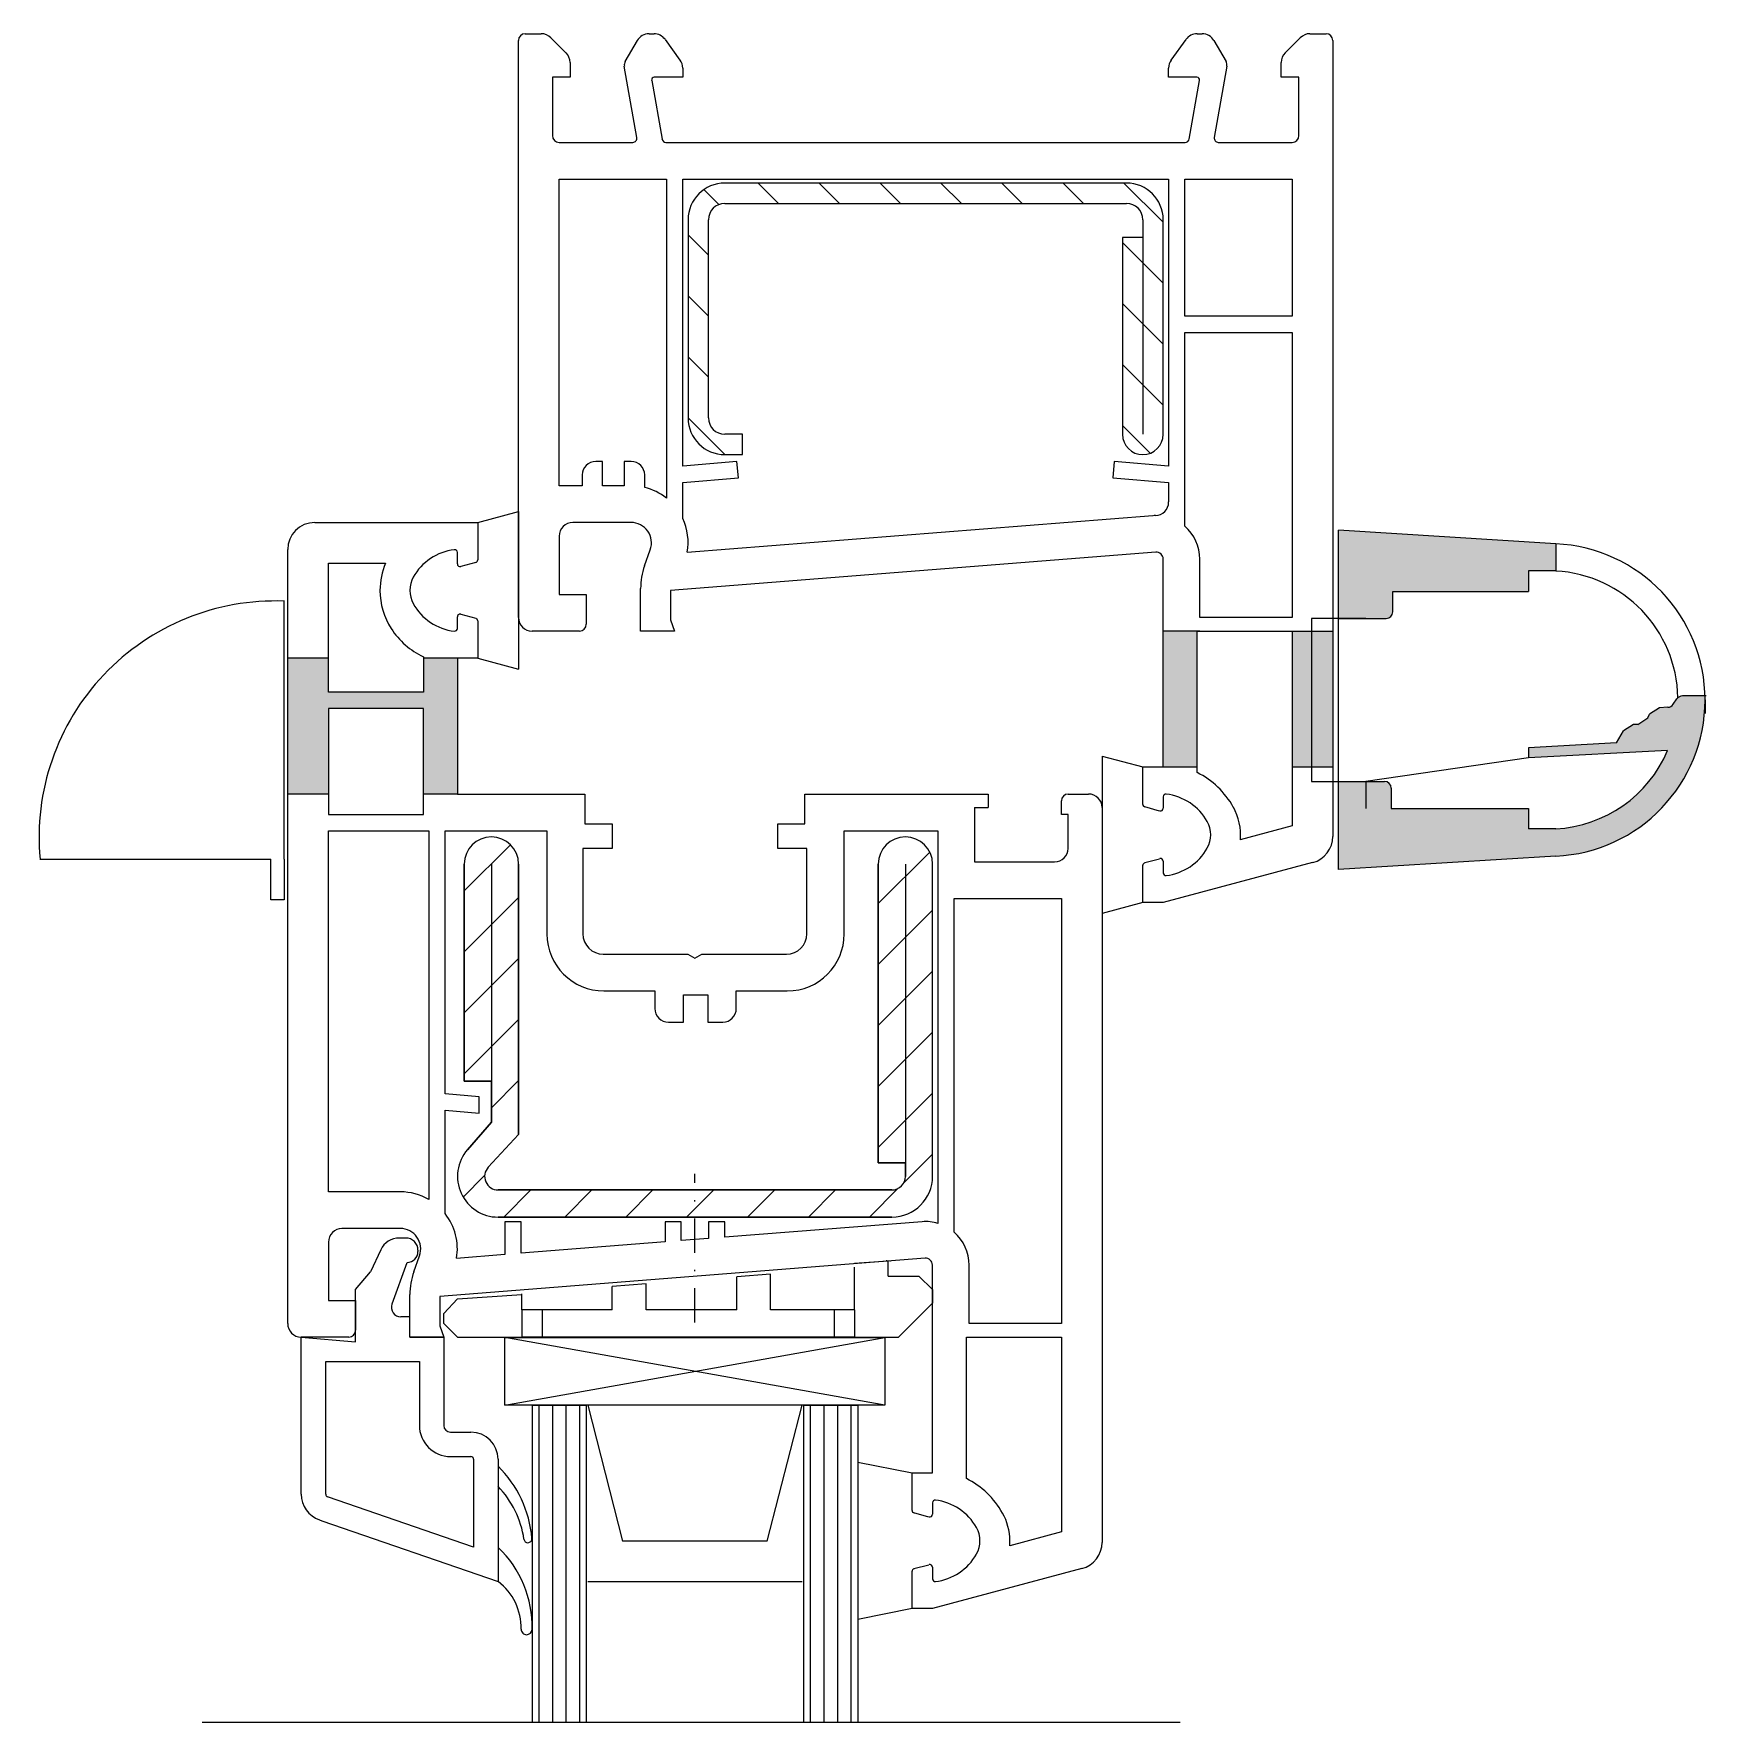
# Model space of a CAD drawing. Extents: x 57 to 180, y 121 to 245.
import ezdxf

# ---------------------------------------------------------------- set-up
doc = ezdxf.new("R2010")
doc.units = 0
doc.linetypes.add('DASHDOT', pattern=[5.039238, 2.519619, -1.25981, 0, -1.25981])
doc.layers.get('0').update_dxf_attribs({"linetype": 'CONTINUOUS'})
for name, color, linetype in [('ARMIERUNG', 2, 'CONTINUOUS'), ('DICHTUNG', 2, 'CONTINUOUS'), ('GLAS', 4, 'CONTINUOUS'), ('GLAS-SCHRAFFUR', 9, 'CONTINUOUS'), ('HAUPTPROFIL', 1, 'CONTINUOUS'), ('POMOCNA', 1, 'CONTINUOUS'), ('TEXT', 50, 'CONTINUOUS'), ('ZUSATZPROFILE', 7, 'CONTINUOUS')]:
    doc.layers.add(name, color=color, linetype=linetype)

# ---------------------------------------------------------------- blocks, each defined once
blk = doc.blocks.new('560600_GLASLEISTE-14-5')
at = {"layer": 'DICHTUNG'}
for centre, radius, start, end in [((-12.6, 21.52), 0.4, 90, 178.5056), ((-4.98, 21.32), 8.03, 178.5056, 226.5161), ((-12.6, 21.52), 0.4, 358.7499, 90), ((-7.91, 21.42), 4.29, 178.7499, 232.9011), ((-12.7, 14.84), 0.3, 90, 185.067), ((-12.7, 14.84), 0.3, 8.5934, 90), ((-4.5, 15.57), 8.53, 185.0899, 225.3403), ((-5.3, 15.96), 7.19, 188.6242, 223.6582)]:
    blk.add_arc(centre, radius, start, end, dxfattribs=at)
at = {"layer": 'ZUSATZPROFILE'}
for p, q in [((2.48, 13.52), (-10.5, 18)), ((-10.5, 9), (-10.5, 18)), ((-8.7, 15.48), (2.07, 11.76)), ((-8.7, 9), (-8.7, 15.48)), ((2.65, 13.46), (2.48, 13.52)), ((2.2, 11.57), (2.2, 1.8)), ((4, 11.57), (4, 0)), ((-7, 8.8), (-8.5, 8.8)), ((-7, 7), (-8.5, 7)), ((-6.5, 0), (-6.5, 6.5)), ((-4.7, 1.8), (-4.7, 6.5)), ((2.2, 1.8), (-4.7, 1.8)), ((-4, 0), (-6.5, 0)), ((-4, 0), (-4, -1.5)), ((4, 0), (0, 0.35)), ((0, 0.35), (0, -3.5)), ((-4, -1.5), (-3.34, -1.5)), ((-2.69, -2.44), (-3.8, -5.5)), ((0, -3.5), (-1.1, -4.81)), ((-1.86, -6.43), (-1.1, -4.81)), ((-4.6, -6.4), (-4.6, -6.3)), ((-3.7, -7.3), (-3.22, -7.3))]:
    blk.add_line(p, q, dxfattribs=at)
for centre, radius, start, end in [((2, 11.57), 2, 0, 70.9744), ((2, 11.57), 0.2, 0, 70.9744), ((-8.5, 9), 2, 180, 270), ((-8.5, 9), 0.2, 180, 270), ((-7, 6.5), 2.3, 0, 90), ((-7, 6.5), 0.5, 0, 90), ((-3.34, -2.2), 0.7, 340, 90), ((-3.8, -6.3), 0.8, 90, 180), ((-3.7, -6.4), 0.9, 180, 270), ((-3.22, -5.8), 1.5, 270, 335)]:
    blk.add_arc(centre, radius, start, end, dxfattribs=at)
blk = doc.blocks.new('nawiewnik AMO')
for points in [[(0, 18.5), (2, 18.5), (3.5, 18.5, 0.414214), (4, 19), (4, 20.5), (14, 20.5), (14, 22), (16, 22), (16, 24), (0, 25)], [(0, 0), (16, 1, 0.401257), (27, 12.5, 0.006593), (27, 12.8), (25.34, 12.8, 0.1904), (25, 12.67, 0.05546), (24.93, 12.58), (24.65, 12.18, -0.234387), (24.26, 11.96), (23.64, 11.93), (22.91, 11.45), (22.78, 11.18), (22.05, 10.7), (21.73, 10.69), (20.98, 10.22), (20.48, 9.33), (14, 8.98), (14, 8.23), (24.24, 8.77, -0.286043), (16, 3), (14, 3), (14, 4.5), (3.88, 4.5), (3.88, 6, 0.414214), (3.38, 6.5), (2, 6.5), (0, 6.5)]]:
    blk.add_hatch(color=256).paths.add_polyline_path(points)
for p, q in [((0, 0), (0, 25)), ((16, 24), (0, 25)), ((16, 24), (16, 22)), ((16, 22), (14, 22)), ((14, 22), (14, 20.5)), ((4, 19), (4, 20.5)), ((4, 20.5), (14, 20.5)), ((0, 18.5), (-2, 18.5)), ((-2, 18.5), (-2, 6.5)), ((0, 6.5), (0, 18.5)), ((0, 12.5), (0, 18.5)), ((0, 18.5), (2, 18.5)), ((2, 18.5), (0, 18.5)), ((2, 18.5), (3.5, 18.5)), ((24.65, 12.18), (24.93, 12.58)), ((27.09, 12.8), (25.34, 12.8)), ((27, 12.5), (27, 11.5)), ((27, 12.5), (27, 12)), ((22.78, 11.18), (22.91, 11.45)), ((23.64, 11.93), (22.91, 11.45)), ((24.26, 11.96), (23.64, 11.93)), ((20.48, 9.33), (20.98, 10.22)), ((21.73, 10.69), (20.98, 10.22)), ((22.05, 10.7), (21.73, 10.69)), ((22.05, 10.7), (22.78, 11.18)), ((20.48, 9.33), (14, 8.98)), ((14, 8.98), (14, 8.23)), ((24.24, 8.77), (14, 8.23)), ((14, 8.23), (2, 6.5)), ((-2, 6.5), (3.38, 6.5)), ((0, 0), (0, 6.5)), ((2, 6.5), (2, 4.5)), ((3.88, 6), (3.88, 4.5)), ((3.88, 4.5), (14, 4.5)), ((14, 4.5), (14, 3)), ((16, 3), (14, 3)), ((16, 1), (0, 0))]:
    blk.add_line(p, q)
for centre, radius, start, end in [((15.49, 12.5), 11.51, 272.5461, 87.4539), ((15.49, 12.5), 9.51, 1.0149, 86.9037), ((3.5, 19), 0.5, 270, 360), ((25.34, 12.3), 0.5, 90, 145.8179), ((24.24, 12.46), 0.5, 273.0529, 325.8179), ((15.49, 12.5), 9.51, 273.0963, 336.9475), ((3.38, 6), 0.5, 0, 90)]:
    blk.add_arc(centre, radius, start, end)
blk = doc.blocks.new('okap aldes')
at = {"layer": 'POMOCNA', "color": 7}
for p, q in [((25.98, -25.83), (25.98, -6.83)), ((7.98, -25.83), (24.98, -25.83)), ((24.98, -28.83), (24.98, -25.83)), ((25.98, -25.83), (25.98, -28.83)), ((25.98, -28.83), (24.98, -28.83))]:
    blk.add_line(p, q, dxfattribs=at)
blk.add_arc((25.32, -24.23), 17.41, 87.815, 185.2814, dxfattribs=at)

msp = doc.modelspace()

# ---------------------------------------------------------------- hatches: boundary and pattern name
at = {"lineweight": 0}
h = msp.add_hatch(color=7, dxfattribs=at)
h.paths.add_polyline_path([(140.42, 190.89), (142.92, 190.89), (142.92, 200.89), (140.42, 200.89)])
h.paths.add_polyline_path([(152.92, 200.89), (149.92, 200.89), (149.92, 190.89), (152.92, 190.89)])
msp.add_hatch(color=7, dxfattribs=at).paths.add_polyline_path([(75.92, 188.89), (78.92, 188.89), (78.92, 195.19), (85.92, 195.19), (85.92, 188.89), (88.42, 188.89), (88.42, 198.89), (85.92, 198.89), (85.92, 196.39), (78.92, 196.39), (78.92, 198.89), (75.92, 198.89)])

# ---------------------------------------------------------------- linework, layer by layer
at = {"color": 7}
for p, q in [((112.08, 232.39), (110.58, 233.89)), ((116.57, 232.39), (115.07, 233.89)), ((121.06, 232.39), (119.56, 233.89)), ((125.55, 232.39), (124.05, 233.89)), ((130.04, 232.39), (128.54, 233.89)), ((134.54, 232.39), (133.04, 233.89)), ((140.42, 231), (137.53, 233.89)), ((107.68, 232.3), (106.58, 233.41)), ((106.92, 228.58), (105.42, 230.08)), ((140.42, 226.51), (137.42, 229.51)), ((106.92, 224.09), (105.42, 225.59)), ((140.42, 222.02), (137.42, 225.02)), ((106.92, 219.6), (105.42, 221.1)), ((140.42, 217.53), (137.42, 220.53)), ((108.13, 213.89), (105.42, 216.61)), ((139.46, 213.99), (137.42, 216.04)), ((140.42, 190.89), (140.42, 200.89)), ((143.12, 200.89), (140.42, 200.89)), ((149.92, 200.89), (152.92, 200.89)), ((78.92, 198.89), (75.92, 198.89)), ((88.42, 198.89), (85.92, 198.89)), ((140.42, 190.89), (142.92, 190.89)), ((149.92, 190.89), (152.92, 190.89)), ((78.92, 188.89), (75.92, 188.89)), ((88.42, 188.89), (85.92, 188.89)), ((92.33, 185.15), (88.93, 181.75)), ((123.22, 184.61), (119.43, 180.82)), ((92.93, 181.26), (88.93, 177.26)), ((123.43, 180.33), (119.43, 176.33)), ((92.93, 176.77), (88.93, 172.77)), ((123.43, 175.84), (119.43, 171.84)), ((92.93, 172.28), (88.93, 168.28)), ((123.43, 171.35), (119.43, 167.35)), ((92.93, 167.79), (90.93, 165.79)), ((123.43, 166.86), (119.43, 162.86)), ((123.43, 162.37), (121.31, 160.25)), ((90.43, 160.8), (88.84, 159.21)), ((93.84, 159.73), (91.84, 157.73)), ((98.33, 159.73), (96.33, 157.73)), ((102.82, 159.73), (100.82, 157.73)), ((107.31, 159.73), (105.31, 157.73)), ((111.8, 159.73), (109.8, 157.73)), ((116.29, 159.73), (114.29, 157.73)), ((120.9, 159.85), (118.78, 157.73))]:
    msp.add_line(p, q, dxfattribs=at)
at = {"color": 7, "lineweight": 0}
msp.add_line((69.61, 120.53), (141.66, 120.53), dxfattribs=at)
at = {"layer": 'ARMIERUNG', "color": 7}
for p, q in [((137.72, 233.89), (108.12, 233.89)), ((108.12, 232.39), (137.72, 232.39)), ((105.42, 231.19), (105.42, 216.59)), ((106.92, 216.59), (106.92, 231.19)), ((138.92, 231.19), (138.92, 215.39)), ((140.42, 215.39), (140.42, 231.19)), ((138.92, 229.89), (137.42, 229.89)), ((137.42, 229.89), (137.42, 215.39)), ((109.42, 215.39), (108.12, 215.39)), ((109.42, 213.89), (109.42, 215.39)), ((108.12, 213.89), (109.42, 213.89)), ((138.92, 213.89), (138.92, 213.89)), ((88.93, 183.73), (88.93, 167.73)), ((88.93, 183.73), (88.93, 167.73)), ((88.93, 167.73), (88.93, 183.73)), ((88.93, 167.73), (88.93, 183.73)), ((90.93, 183.73), (90.93, 164.73)), ((92.93, 163.82), (92.93, 183.73)), ((92.93, 163.82), (92.93, 183.73)), ((92.93, 183.73), (92.93, 163.82)), ((92.93, 183.73), (92.93, 163.82)), ((119.43, 183.73), (119.43, 161.73)), ((119.43, 183.73), (119.43, 161.73)), ((119.43, 161.73), (119.43, 183.73)), ((119.43, 161.73), (119.43, 183.73)), ((121.43, 183.73), (121.43, 160.73)), ((123.43, 160.73), (123.43, 183.73)), ((123.43, 160.73), (123.43, 183.73)), ((123.43, 160.73), (123.43, 183.73)), ((90.93, 167.73), (88.93, 167.73)), ((88.93, 167.73), (90.93, 167.73)), ((90.93, 167.73), (88.93, 167.73)), ((90.93, 167.73), (88.93, 167.73)), ((90.93, 167.73), (90.93, 164.73)), ((90.93, 164.73), (90.93, 167.73)), ((90.93, 164.73), (90.93, 167.73)), ((90.93, 164.73), (89.16, 162.69)), ((90.93, 164.73), (89.16, 162.69)), ((89.16, 162.69), (90.93, 164.73)), ((89.16, 162.69), (90.93, 164.73)), ((90.69, 161.4), (92.93, 163.82)), ((90.69, 161.4), (92.93, 163.82)), ((92.93, 163.82), (90.69, 161.4)), ((92.93, 163.82), (90.69, 161.4)), ((119.43, 161.73), (121.43, 161.73)), ((119.43, 161.73), (121.43, 161.73)), ((121.43, 161.73), (119.43, 161.73)), ((121.43, 161.73), (119.43, 161.73)), ((121.43, 161.73), (121.43, 160.73)), ((121.43, 160.73), (121.43, 161.73)), ((121.43, 160.73), (121.43, 161.73)), ((120.43, 159.73), (91.43, 159.73)), ((120.43, 159.73), (91.43, 159.73)), ((91.43, 159.73), (120.43, 159.73)), ((91.43, 159.73), (120.43, 159.73)), ((91.43, 157.73), (120.43, 157.73)), ((91.43, 157.73), (120.43, 157.73)), ((120.43, 157.73), (91.43, 157.73)), ((120.43, 157.73), (91.43, 157.73))]:
    msp.add_line(p, q, dxfattribs=at)
for centre, radius, start, end in [((108.12, 231.19), 2.7, 90, 180), ((137.72, 231.19), 2.7, 0, 90), ((108.12, 231.19), 1.2, 90, 180), ((137.72, 231.19), 1.2, 0, 90), ((108.12, 216.59), 2.7, 180, 270), ((108.12, 216.59), 1.2, 180, 270), ((138.92, 215.39), 1.5, 180, 270), ((138.92, 215.39), 1.5, 270, 360), ((90.93, 183.73), 2, 0, 180), ((90.93, 183.73), 2, 0, 180), ((90.93, 183.73), 2, 0, 180), ((90.93, 183.73), 2, 0, 180), ((121.43, 183.73), 2, 0, 180), ((121.43, 183.73), 2, 0, 180), ((121.43, 183.73), 2, 0, 180), ((91.43, 160.73), 3, 139.0339, 270), ((91.43, 160.73), 3, 139.0339, 270), ((91.43, 160.73), 3, 139.0339, 270), ((91.43, 160.73), 1, 137.2652, 270), ((91.43, 160.73), 1, 137.2652, 270), ((91.43, 160.73), 1, 137.2652, 270), ((120.43, 160.73), 3, 270, 360), ((120.43, 160.73), 3, 270, 360), ((120.43, 160.73), 3, 270, 360), ((120.43, 160.73), 3, 270, 360), ((120.43, 160.73), 1, 270, 360), ((120.43, 160.73), 1, 270, 360), ((120.43, 160.73), 1, 270, 360), ((120.43, 160.73), 1, 270, 360)]:
    msp.add_arc(centre, radius, start, end, dxfattribs=at)
at = {"layer": 'DICHTUNG', "color": 7}
for p, q in [((89.92, 208.89), (92.92, 209.69)), ((92.92, 209.69), (92.92, 198.08)), ((89.92, 198.89), (92.92, 198.08)), ((135.92, 191.69), (135.92, 180.08)), ((135.92, 191.69), (138.92, 190.89)), ((138.92, 180.89), (135.92, 180.08)), ((117.92, 139.69), (121.92, 138.89)), ((117.92, 139.69), (117.92, 128.08)), ((121.92, 128.89), (117.92, 128.08))]:
    msp.add_line(p, q, dxfattribs=at)
at = {"layer": 'GLAS', "color": 5}
for p, q in [((117.67, 154.33), (120.17, 154.52)), ((120.07, 154.52), (120.02, 154.52)), ((120.17, 153.39), (120.17, 154.52)), ((120.27, 154.52), (120.32, 154.52)), ((109, 150.89), (109, 153.33)), ((111.5, 150.89), (111.5, 153.53)), ((117.67, 150.89), (117.67, 154.05)), ((120.17, 153.39), (122.42, 153.39)), ((122.42, 153.39), (123.42, 152.39)), ((88.42, 151.71), (93.17, 152.04)), ((93.17, 150.89), (93.17, 152.08)), ((102.33, 152.81), (99.83, 152.61)), ((99.83, 150.89), (99.83, 152.61)), ((102.33, 150.89), (102.33, 152.81)), ((123.42, 152.39), (123.42, 151.39)), ((87.42, 150.63), (88.42, 151.71)), ((87.42, 149.89), (87.42, 150.63)), ((94.67, 150.89), (93.17, 150.89)), ((93.17, 150.89), (93.17, 148.89)), ((99.83, 150.89), (94.67, 150.89)), ((94.67, 150.89), (94.67, 148.89)), ((109, 150.89), (102.33, 150.89)), ((116.17, 150.89), (111.5, 150.89)), ((116.17, 150.89), (116.17, 148.89)), ((117.67, 150.89), (116.17, 150.89)), ((117.67, 150.89), (117.67, 148.89)), ((123.42, 151.39), (120.92, 148.89)), ((88.42, 148.89), (87.42, 149.89)), ((88.42, 148.89), (90.67, 148.89)), ((90.67, 148.89), (93.17, 148.89)), ((91.92, 143.87), (91.92, 148.87)), ((91.92, 148.87), (119.92, 148.87)), ((94.67, 148.89), (93.17, 148.89)), ((116.17, 148.89), (94.67, 148.89)), ((117.67, 148.89), (116.17, 148.89)), ((117.67, 148.89), (120.17, 148.89)), ((119.92, 148.87), (119.92, 143.87)), ((120.17, 148.89), (120.92, 148.89)), ((119.92, 143.87), (91.92, 143.87)), ((93.92, 143.87), (97.92, 143.87)), ((93.92, 143.87), (93.92, 120.53)), ((97.92, 143.87), (97.92, 120.53)), ((113.92, 143.87), (117.92, 143.87)), ((113.92, 143.87), (113.92, 120.53)), ((117.92, 143.87), (117.92, 120.53))]:
    msp.add_line(p, q, dxfattribs=at)
at = {"layer": 'GLAS'}
msp.add_line((111.5, 153.53), (109, 153.33), dxfattribs=at)
at = {"layer": 'GLAS-SCHRAFFUR', "color": 5}
for p, q in [((91.92, 143.87), (119.92, 148.87)), ((119.92, 143.87), (91.92, 148.87)), ((94.42, 143.87), (94.42, 120.53)), ((95.42, 143.87), (95.42, 120.53)), ((96.42, 143.87), (96.42, 120.53)), ((97.42, 143.87), (97.42, 120.53)), ((98.02, 143.87), (100.59, 133.87)), ((111.24, 133.87), (113.82, 143.87)), ((114.42, 143.87), (114.42, 120.53)), ((115.42, 143.87), (115.42, 120.53)), ((116.42, 143.87), (116.42, 120.53)), ((117.42, 143.87), (117.42, 120.53)), ((111.24, 133.87), (100.59, 133.87)), ((113.82, 130.87), (98.02, 130.87))]:
    msp.add_line(p, q, dxfattribs=at)
at = {"layer": 'HAUPTPROFIL', "color": 7}
for p, q in [((92.92, 201.89), (92.92, 244.39)), ((93.42, 244.89), (94.6, 244.89)), ((95.31, 244.59), (96.42, 243.48)), ((100.78, 242.84), (101.68, 244.39)), ((102.54, 244.89), (102.91, 244.89)), ((103.72, 244.47), (104.82, 242.95)), ((141.01, 242.95), (142.11, 244.47)), ((142.92, 244.89), (143.29, 244.89)), ((144.15, 244.39), (145.05, 242.84)), ((149.41, 243.48), (150.52, 244.59)), ((151.23, 244.89), (152.42, 244.89)), ((152.92, 244.39), (152.92, 185.77)), ((96.72, 242.77), (96.72, 241.69)), ((149.12, 241.69), (149.12, 242.77)), ((95.42, 241.69), (95.42, 237.39)), ((96.72, 241.69), (95.42, 241.69)), ((101.65, 237.24), (100.72, 242.5)), ((102.74, 241.45), (103.5, 237.13)), ((105.02, 241.69), (102.93, 241.69)), ((105.02, 242.36), (105.02, 241.69)), ((140.82, 241.69), (140.82, 242.36)), ((142.9, 241.69), (140.82, 241.69)), ((142.33, 237.13), (143.1, 241.45)), ((145.11, 242.5), (144.18, 237.24)), ((150.42, 241.69), (149.12, 241.69)), ((150.42, 237.39), (150.42, 241.69)), ((95.92, 236.89), (101.35, 236.89)), ((103.79, 236.89), (142.04, 236.89)), ((144.48, 236.89), (149.92, 236.89)), ((95.92, 234.19), (103.82, 234.19)), ((95.92, 211.59), (95.92, 234.19)), ((103.82, 234.19), (103.82, 210.69)), ((105.02, 234.19), (140.82, 234.19)), ((105.02, 213.04), (105.02, 234.19)), ((140.82, 234.19), (140.82, 213.04)), ((142.02, 234.19), (149.92, 234.19)), ((142.02, 224.09), (142.02, 234.19)), ((149.92, 234.19), (149.92, 224.09)), ((149.92, 224.09), (142.02, 224.09)), ((142.02, 222.89), (149.92, 222.89)), ((142.02, 208.62), (142.02, 222.89)), ((149.92, 222.89), (149.92, 201.89)), ((99.12, 213.39), (98.62, 213.39)), ((99.12, 211.59), (99.12, 213.39)), ((100.72, 213.39), (100.72, 211.59)), ((101.22, 213.39), (100.72, 213.39)), ((109.02, 213.39), (105.02, 213.04)), ((109.12, 212.19), (109.02, 213.39)), ((136.82, 213.39), (136.71, 212.19)), ((140.82, 213.04), (136.82, 213.39)), ((97.62, 211.59), (95.92, 211.59)), ((97.62, 212.39), (97.62, 211.59)), ((100.72, 211.59), (99.12, 211.59)), ((102.22, 211.47), (102.22, 212.39)), ((105.02, 211.83), (109.12, 212.19)), ((105.02, 209.18), (105.02, 211.83)), ((136.71, 212.19), (140.82, 211.83)), ((140.82, 211.83), (140.82, 210.4)), ((139.66, 209.39), (105.36, 206.69)), ((139.66, 209.39), (139.66, 209.39)), ((77.92, 208.89), (89.92, 208.89)), ((89.92, 208.89), (89.92, 206.13)), ((95.92, 207.89), (95.92, 203.59)), ((101.22, 208.89), (96.92, 208.89)), ((142.02, 208.62), (142.02, 208.62)), ((75.92, 149.89), (75.92, 206.89)), ((88.42, 205.84), (88.42, 206.69)), ((102.21, 205.7), (102.63, 206.88)), ((139.88, 206.7), (104.12, 203.89)), ((78.92, 196.39), (78.92, 205.89)), ((78.92, 205.89), (83.12, 205.89)), ((89.77, 205.94), (88.67, 205.64)), ((140.42, 190.89), (140.42, 206.2)), ((143.12, 201.89), (143.12, 206.2)), ((101.92, 200.89), (101.92, 204.02)), ((95.92, 203.59), (97.92, 203.59)), ((97.92, 203.59), (97.92, 201.39)), ((104.12, 203.89), (104.12, 201.71)), ((88.42, 201.09), (88.42, 201.94)), ((88.67, 202.13), (89.77, 201.84)), ((89.92, 201.64), (89.92, 198.89)), ((104.12, 201.71), (104.42, 200.89)), ((149.92, 201.89), (143.12, 201.89)), ((97.42, 200.89), (93.92, 200.89)), ((104.42, 200.89), (101.92, 200.89)), ((142.92, 190.47), (142.92, 200.89)), ((142.92, 200.89), (143.12, 200.89)), ((143.12, 200.89), (149.92, 200.89)), ((149.92, 200.89), (149.92, 186.54)), ((85.92, 199), (85.92, 196.39)), ((88.42, 198.89), (88.42, 188.89)), ((89.92, 198.89), (88.42, 198.89)), ((85.92, 196.39), (78.92, 196.39)), ((85.92, 195.19), (78.92, 195.19)), ((78.92, 195.19), (78.92, 187.39)), ((85.92, 187.39), (85.92, 195.19)), ((138.92, 188.13), (138.92, 190.89)), ((138.92, 190.89), (140.42, 190.89)), ((88.42, 188.89), (97.82, 188.89)), ((97.82, 188.89), (97.82, 186.69)), ((114.02, 188.89), (127.52, 188.89)), ((114.02, 186.69), (114.02, 188.89)), ((126.52, 187.89), (126.52, 183.89)), ((126.52, 187.89), (127.52, 187.89)), ((127.52, 188.89), (127.52, 187.89)), ((132.92, 187.39), (132.92, 188.39)), ((133.42, 188.89), (134.92, 188.89)), ((135.92, 187.89), (135.92, 133.77)), ((140.16, 187.64), (139.06, 187.94)), ((140.42, 188.69), (140.42, 187.84)), ((78.92, 187.39), (85.92, 187.39)), ((97.82, 186.69), (99.82, 186.69)), ((99.82, 186.69), (99.82, 184.89)), ((112.02, 184.89), (112.02, 186.69)), ((112.02, 186.69), (114.02, 186.69)), ((133.42, 187.39), (132.92, 187.39)), ((133.42, 184.89), (133.42, 187.39)), ((78.92, 159.59), (78.92, 186.19)), ((78.92, 186.19), (86.32, 186.19)), ((86.32, 186.19), (86.32, 159.02)), ((87.52, 186.19), (95.02, 186.19)), ((87.52, 166.81), (87.52, 186.19)), ((95.02, 186.19), (95.02, 178.59)), ((116.92, 186.19), (123.82, 186.19)), ((116.92, 178.59), (116.92, 186.19)), ((123.82, 186.19), (123.82, 181.19)), ((149.92, 186.54), (146.1, 185.52)), ((97.67, 184.89), (97.67, 178.59)), ((99.82, 184.89), (97.67, 184.89)), ((114.17, 184.89), (112.02, 184.89)), ((114.17, 178.59), (114.17, 184.89)), ((139.06, 183.84), (140.16, 184.13)), ((126.52, 183.89), (132.42, 183.89)), ((138.92, 180.89), (138.92, 183.64)), ((140.42, 183.94), (140.42, 183.09)), ((151.43, 183.84), (140.42, 180.89)), ((123.82, 181.19), (123.82, 157.27)), ((125.02, 181.19), (132.92, 181.19)), ((125.02, 156.62), (125.02, 181.19)), ((132.92, 181.19), (132.92, 149.89)), ((140.42, 180.89), (138.92, 180.89)), ((99.17, 177.09), (105.4, 177.09)), ((105.4, 177.09), (105.92, 176.79)), ((105.92, 176.79), (106.43, 177.09)), ((106.43, 177.09), (112.67, 177.09)), ((99.22, 174.39), (102.97, 174.39)), ((102.97, 174.39), (102.97, 173.09)), ((108.97, 174.39), (112.72, 174.39)), ((108.97, 173.09), (108.97, 174.39)), ((105.07, 172.09), (105.07, 174.09)), ((105.07, 174.09), (105.92, 174.09)), ((105.92, 174.09), (106.87, 174.09)), ((106.87, 174.09), (106.87, 172.09)), ((103.97, 172.09), (105.07, 172.09)), ((106.87, 172.09), (107.97, 172.09)), ((90.02, 166.59), (87.52, 166.81)), ((87.52, 157.99), (87.52, 165.61)), ((87.52, 165.61), (90.02, 165.39)), ((90.02, 165.39), (90.02, 166.59)), ((84.22, 159.59), (78.92, 159.59)), ((84.22, 156.89), (79.92, 156.89)), ((93.12, 157.39), (91.92, 157.39)), ((91.92, 157.39), (91.92, 154.97)), ((93.12, 155.07), (93.12, 157.39)), ((104.92, 157.39), (103.72, 157.39)), ((103.72, 157.39), (103.72, 155.9)), ((104.92, 156), (104.92, 157.39)), ((108.12, 157.39), (106.92, 157.39)), ((106.92, 157.39), (106.92, 156.15)), ((122.66, 157.39), (108.12, 156.25)), ((108.12, 156.25), (108.12, 157.39)), ((78.92, 155.89), (78.92, 151.59)), ((103.72, 155.9), (93.12, 155.07)), ((106.92, 156.15), (104.92, 156)), ((85.21, 153.7), (85.63, 154.88)), ((122.88, 154.7), (87.12, 151.89)), ((91.92, 154.97), (88.36, 154.69)), ((123.42, 138.89), (123.42, 154.2)), ((126.12, 149.89), (126.12, 154.2)), ((84.92, 148.89), (84.92, 152.02)), ((78.92, 151.59), (80.92, 151.59)), ((80.92, 151.59), (80.92, 149.39)), ((132.92, 149.89), (126.12, 149.89)), ((80.42, 148.89), (76.92, 148.89)), ((87.42, 148.89), (84.92, 148.89)), ((125.92, 148.89), (132.92, 148.89)), ((125.92, 138.47), (125.92, 148.89)), ((132.92, 148.89), (132.92, 134.54)), ((121.92, 136.13), (121.92, 138.89)), ((121.92, 138.89), (123.42, 138.89)), ((123.16, 135.64), (122.06, 135.94)), ((123.42, 136.69), (123.42, 135.84)), ((132.92, 134.54), (129.12, 133.52)), ((129.12, 133.52), (129.12, 133.89)), ((122.06, 131.84), (123.16, 132.13)), ((123.42, 131.94), (123.42, 131.09)), ((134.43, 131.84), (123.42, 128.89)), ((121.92, 128.89), (121.92, 131.64)), ((123.42, 128.89), (121.92, 128.89))]:
    msp.add_line(p, q, dxfattribs=at)
at = {"layer": 'HAUPTPROFIL', "color": 5}
for p, q in [((87.12, 151.89), (87.12, 149.71)), ((87.12, 149.71), (87.42, 148.89))]:
    msp.add_line(p, q, dxfattribs=at)
at = {"layer": 'HAUPTPROFIL', "color": 7}
for centre, radius, start, end in [((93.42, 244.39), 0.5, 90, 180), ((94.6, 243.89), 1, 45, 90), ((102.54, 243.89), 1, 90, 150), ((102.91, 243.89), 1, 36, 90), ((142.92, 243.89), 1, 90, 144), ((143.29, 243.89), 1, 30, 90), ((151.23, 243.89), 1, 90, 135), ((152.42, 244.39), 0.5, 360, 90), ((95.72, 242.77), 1, 360, 45), ((101.22, 242.59), 0.5, 150, 190.1331), ((104.02, 242.36), 1, 360, 36), ((141.82, 242.36), 1, 144, 180), ((144.62, 242.59), 0.5, 349.8669, 30), ((150.12, 242.77), 1, 135, 180), ((102.93, 241.49), 0.2, 90, 190), ((142.9, 241.49), 0.2, 350, 90), ((95.92, 237.39), 0.5, 180, 270), ((101.35, 237.19), 0.3, 270, 10.1331), ((103.79, 237.19), 0.3, 190, 270), ((142.04, 237.19), 0.3, 270, 350), ((144.48, 237.19), 0.3, 169.8669, 270), ((149.92, 237.39), 0.5, 270, 360), ((98.62, 212.39), 1, 90, 180), ((101.22, 212.39), 1, 360, 90), ((101.22, 207.39), 4.2, 51.7534, 76.2259), ((139.82, 210.4), 1, 271.3643, 360), ((101.22, 207.39), 4.2, 350.4896, 25.2088), ((139.92, 206.2), 3.2, 91.3643, 94.4974), ((77.92, 206.89), 2, 90, 180), ((96.92, 207.89), 1, 90, 180), ((101.22, 207.39), 1.5, 340.3478, 90), ((139.92, 206.2), 3.2, 360, 48.9855), ((88.66, 202.91), 4, 96.7557, 150.869), ((88.22, 206.69), 0.2, 360, 96.7557), ((139.92, 206.2), 0.5, 360, 94.5096), ((87.92, 203.89), 5.2, 157.3801, 180), ((88.62, 205.84), 0.2, 180, 285), ((89.72, 206.13), 0.2, 285, 360), ((106.92, 204.02), 5, 160.3478, 180), ((86.92, 203.89), 2, 150.869, 209.131), ((87.92, 203.89), 5.2, 180, 212.7341), ((88.66, 204.86), 4, 209.131, 263.2443), ((88.62, 201.94), 0.2, 75, 180), ((89.72, 201.64), 0.2, 360, 75), ((93.92, 201.89), 1, 180, 270), ((88.34, 204.16), 5.7, 212.7341, 244.8705), ((88.22, 201.09), 0.2, 263.2443, 360), ((97.42, 201.39), 0.5, 270, 360), ((140.17, 184.91), 6.2, 29.131, 63.7002), ((133.42, 188.39), 0.5, 90, 180), ((134.92, 187.89), 1, 360, 90), ((139.12, 188.13), 0.2, 180, 255), ((140.22, 187.84), 0.2, 255, 360), ((140.62, 188.69), 0.2, 83.2443, 180), ((140.17, 184.91), 4, 29.131, 83.2443), ((141.92, 185.89), 4.2, 354.9286, 29.131), ((141.92, 185.89), 2, 330.869, 29.131), ((150.92, 185.77), 2, 285, 360), ((132.42, 184.89), 1, 270, 360), ((140.22, 183.94), 0.2, 0, 105), ((140.17, 186.86), 4, 276.7557, 330.869), ((139.12, 183.64), 0.2, 105, 180), ((140.62, 183.09), 0.2, 180, 276.7557), ((99.22, 178.59), 4.2, 180, 270), ((99.17, 178.59), 1.5, 180, 270), ((112.67, 178.59), 1.5, 270, 360), ((112.72, 178.59), 4.2, 270, 360), ((103.97, 173.09), 1, 180, 270), ((107.97, 173.09), 1, 270, 360), ((84.22, 155.39), 4.2, 60, 90), ((84.22, 155.39), 4.2, 350.4896, 38.2132), ((79.92, 155.89), 1, 90, 180), ((84.22, 155.39), 1.5, 340.3478, 90), ((122.92, 154.2), 3.2, 73.6652, 94.5022), ((122.92, 154.2), 3.2, 360, 48.9855), ((89.92, 152.02), 5, 160.3478, 180), ((76.92, 149.89), 1, 180, 270), ((80.42, 149.39), 0.5, 270, 360), ((123.17, 132.91), 6.2, 29.131, 63.7002), ((123.62, 136.69), 0.2, 83.2443, 180), ((123.17, 132.91), 4, 29.131, 83.2443), ((122.12, 136.13), 0.2, 180, 255), ((123.22, 135.84), 0.2, 255, 360), ((124.92, 133.89), 4.2, 360, 29.131), ((124.92, 133.89), 2, 330.869, 29.131), ((133.92, 133.77), 2, 285, 360), ((122.12, 131.64), 0.2, 105, 180), ((123.22, 131.94), 0.2, 360, 105), ((123.17, 134.86), 4, 276.7557, 330.869), ((123.62, 131.09), 0.2, 180, 276.7557)]:
    msp.add_arc(centre, radius, start, end, dxfattribs=at)
at = {"layer": 'HAUPTPROFIL', "color": 5}
msp.add_arc((122.92, 154.2), 0.5, 360, 94.5096, dxfattribs=at)
at = {"layer": 'TEXT', "color": 7, "linetype": 'DASHDOT'}
msp.add_line((105.92, 149.97), (105.92, 160.91), dxfattribs=at)

# ---------------------------------------------------------------- block references
at = {"color": 7, "lineweight": 0}
for name, p in [('nawiewnik AMO', (153.34, 183.32)), ('okap aldes', (49.69, 209.93))]:
    msp.add_blockref(name, p, dxfattribs=at)
at = {"layer": 'ZUSATZPROFILE', "color": 7, "rotation": 180}
msp.add_blockref('560600_GLASLEISTE-14-5', (80.92, 148.89), dxfattribs=at)

doc.saveas('drawing.dxf')
